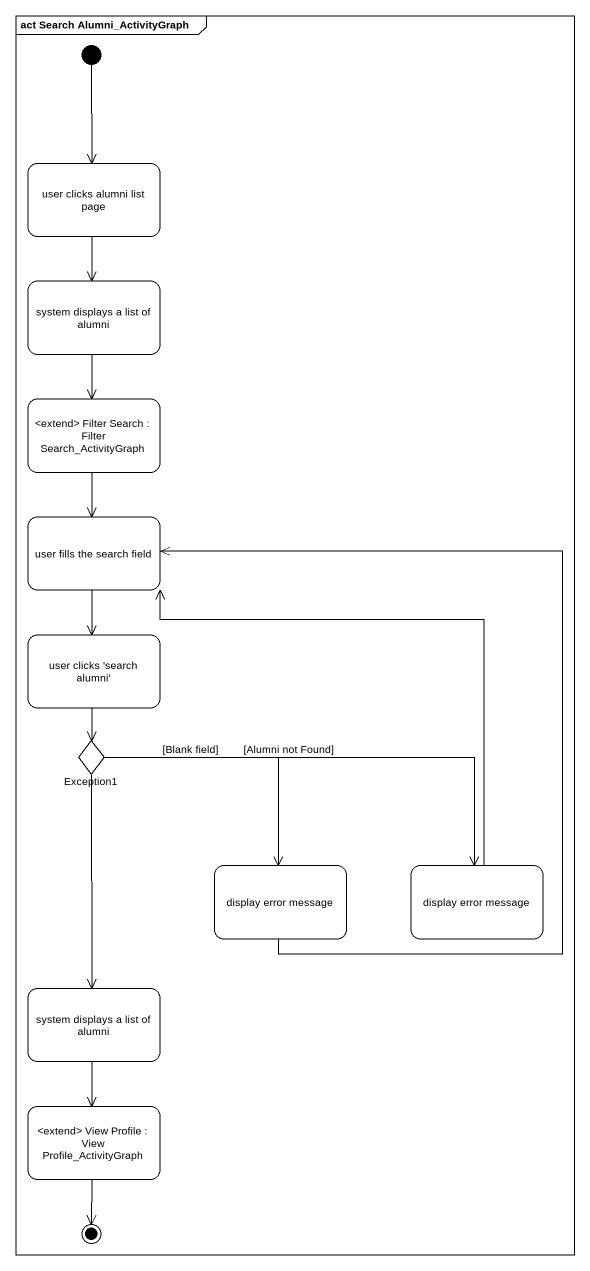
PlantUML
@startuml
mainframe act Search Alumni_ActivityGraph
hide empty description
state "user clicks alumni list page" as user_clicks_alumni_list_page
state "system displays a list of alumni" as system_displays_a_list_of
state "<extend> Filter Search : Filter Search_ActivityGraph" as extend_Filter_Search
state "user fills the search field" as user_fills_the_search_field
state "user clicks 'search alumni'" as user_clicks_search_alumni
state Exception1 <<choice>>
state "display error message" as display_error_message
state "display error message" as display_error_message_2
state "system displays a list of alumni" as system_displays_a_list_of_2
state "<extend> View Profile : View Profile_ActivityGraph" as extend_View_Profile
[*] --> user_clicks_alumni_list_page
user_clicks_alumni_list_page --> system_displays_a_list_of
system_displays_a_list_of --> extend_Filter_Search
extend_Filter_Search --> user_fills_the_search_field
user_fills_the_search_field --> user_clicks_search_alumni
user_clicks_search_alumni --> Exception1
Exception1 --> display_error_message : [Blank field]
Exception1 -right-> display_error_message_2 : [Alumni not Found]
Exception1 --> system_displays_a_list_of_2
display_error_message -up-> user_fills_the_search_field
display_error_message_2 -up-> user_fills_the_search_field
system_displays_a_list_of_2 --> extend_View_Profile
extend_View_Profile --> [*]
@enduml
